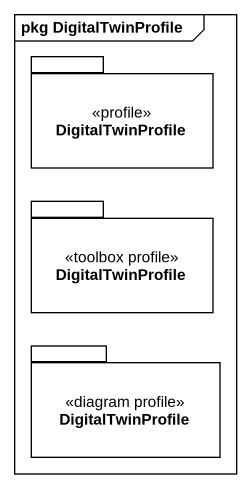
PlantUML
@startuml
mainframe pkg DigitalTwinProfile
package DigitalTwinProfile <<profile>> {
}
package "DigitalTwinProfile" as DigitalTwinProfile_2 <<toolbox profile>> {
}
package "DigitalTwinProfile" as DigitalTwinProfile_3 <<diagram profile>> {
}
@enduml
